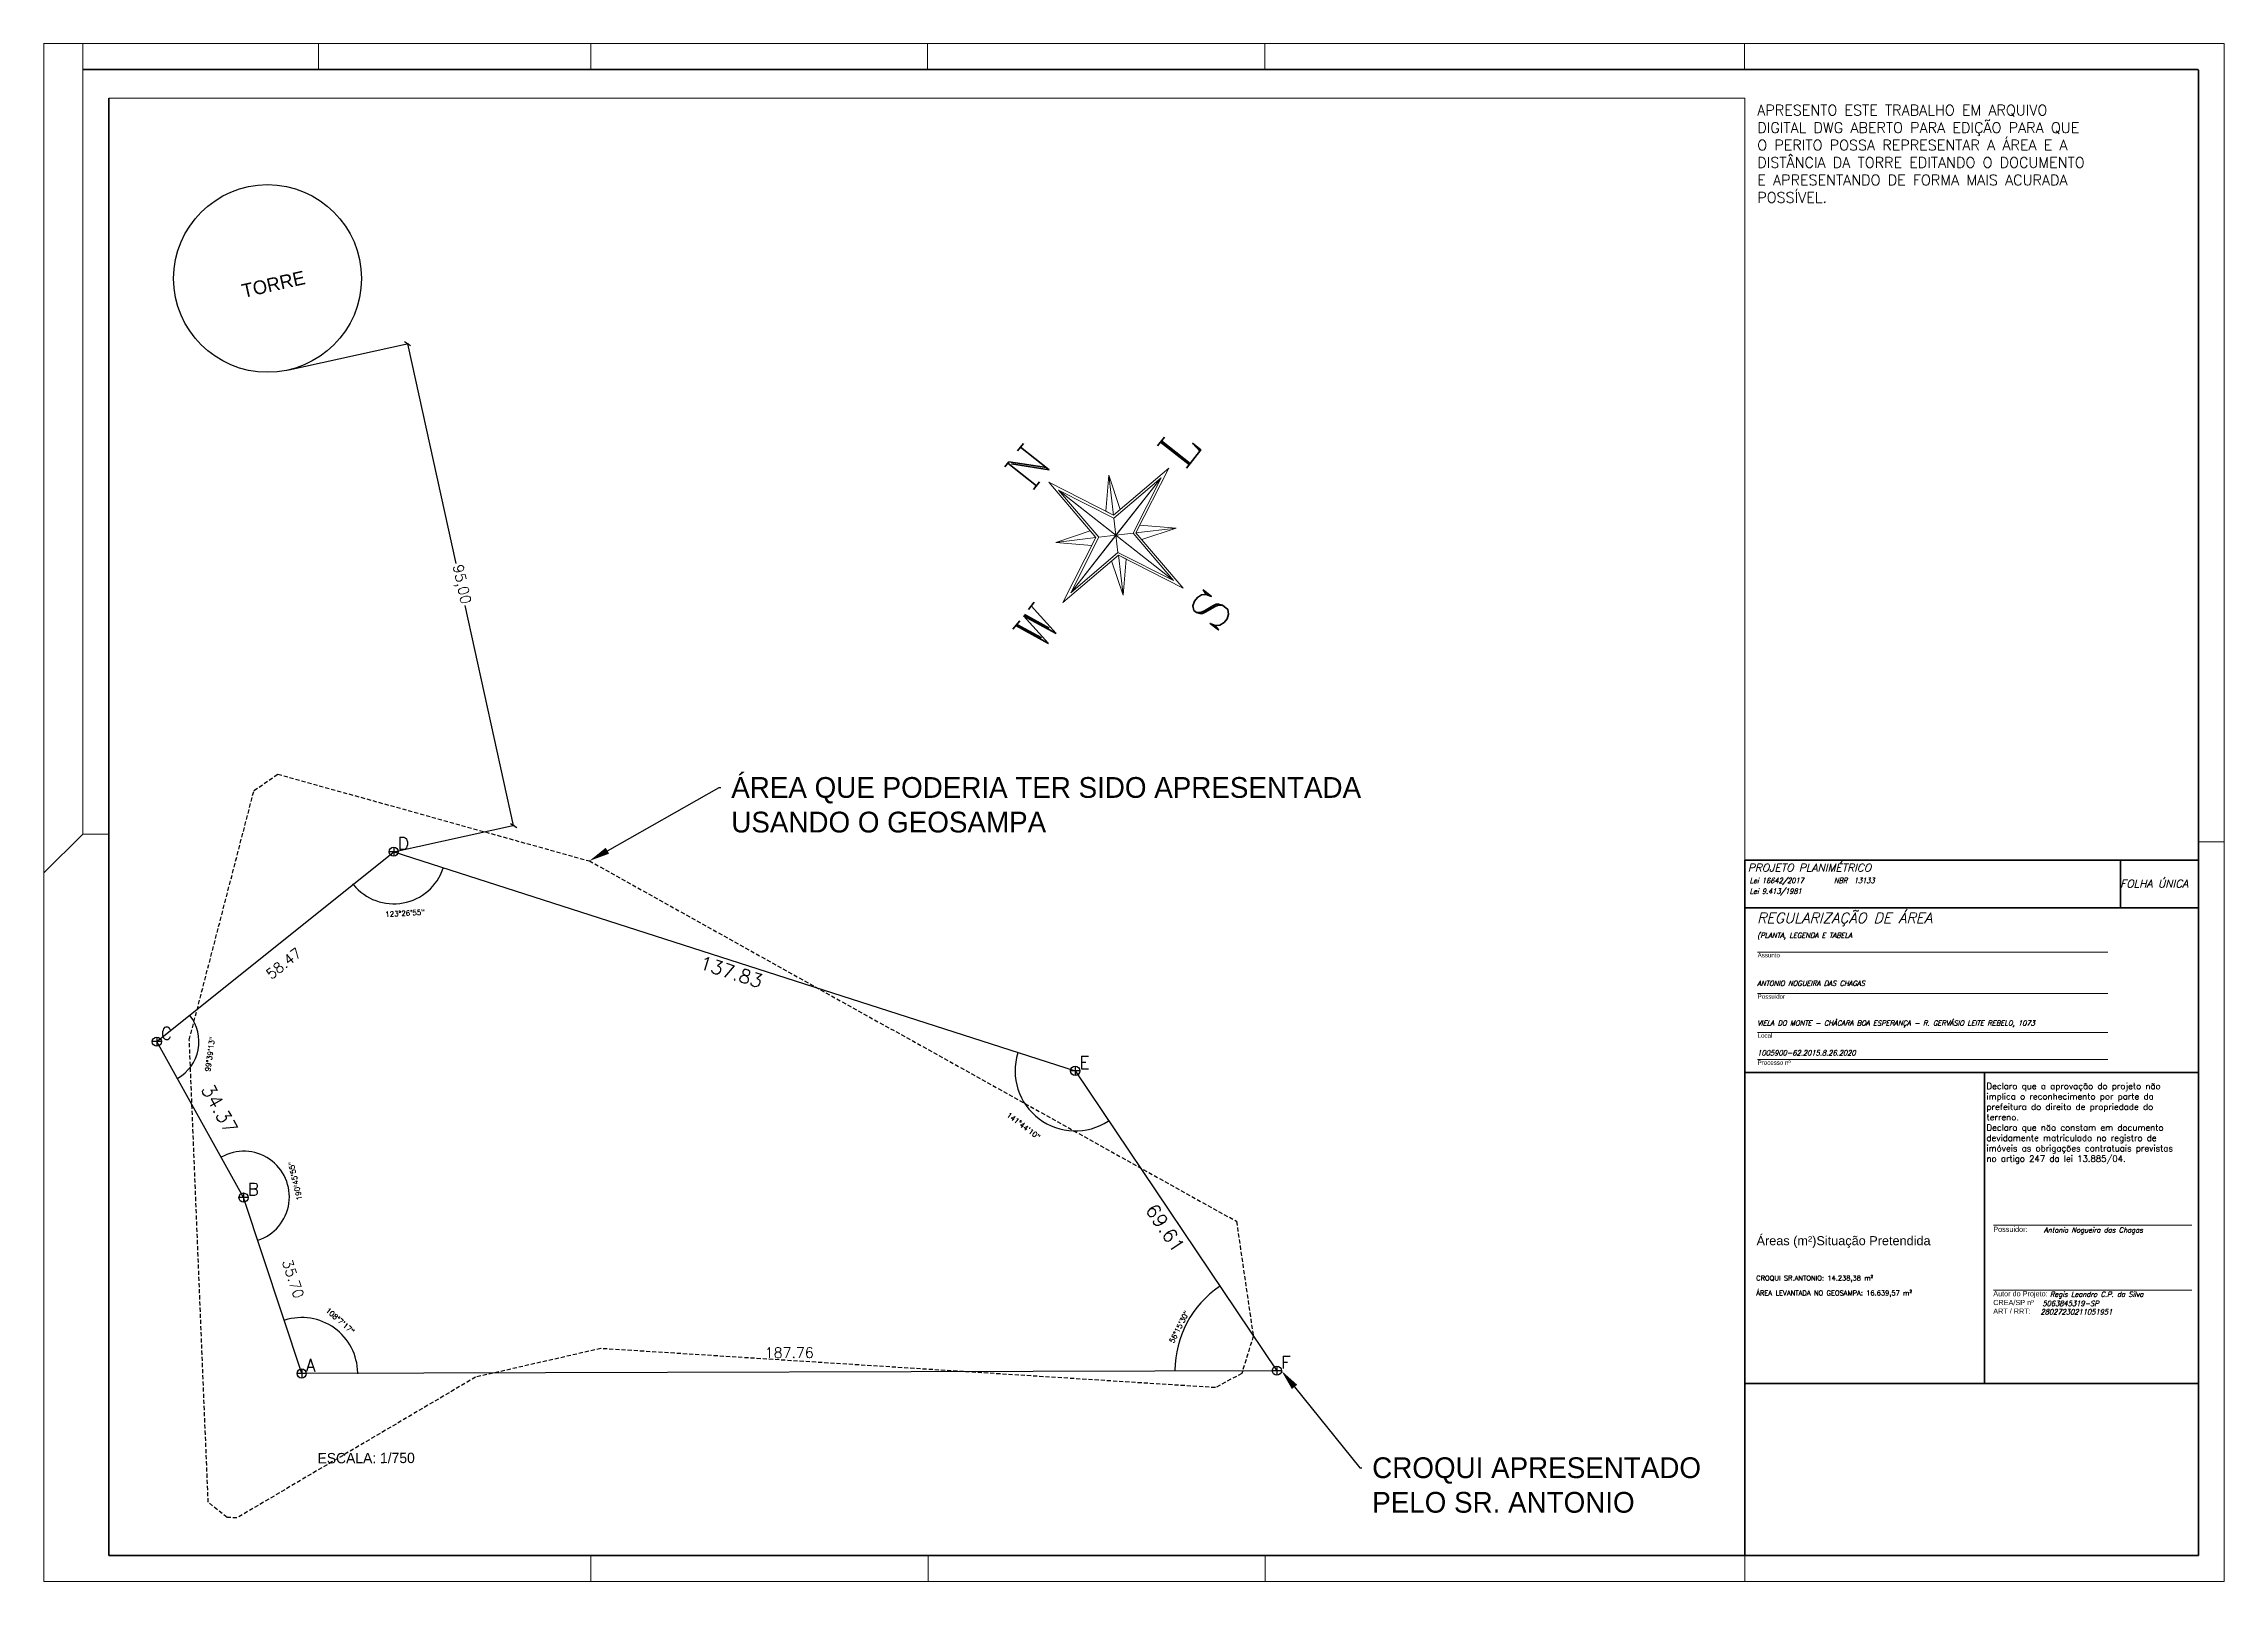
# Paper-space layout 'Layout1' of a CAD drawing. Header units: millimetres. Extents: x -17 to 1173, y -5 to 835.
# The model-space entities are those that its viewports show. They can reach past a viewport. Long polylines and large blocks are cut down to what shows.
import ezdxf
from ezdxf import colors
from ezdxf.entities.mleader import LeaderData, LeaderLine
from ezdxf.enums import TextEntityAlignment as Align
from ezdxf.math import Vec2, Vec3

# ---------------------------------------------------------------- set-up
doc = ezdxf.new("R2010")
doc.units = ezdxf.units.MM
doc.set_wipeout_variables(frame=1)
doc.linetypes.add('DASHED2', pattern=[9.525, 6.35, -3.175])
for name, color, linetype in [('AR-ALV', 4, 'Continuous'), ('AR-AUX', 1, 'Continuous'), ('AR-COB', 1, 'Continuous'), ('TOP-FOLHA', 7, 'Continuous')]:
    doc.layers.add(name, color=color, linetype=linetype)
for name, color, linetype, lineweight in [('AUX1', 1, 'Continuous', 15), ('AUX3', 251, 'Continuous', 100), ('QD. LEGENDA', 254, 'Continuous', 70), ('ROSA_DOS_VENTOS', 7, 'Continuous', 0), ('TXT1', 1, 'Continuous', 15), ('TXT2', 2, 'Continuous', 20), ('TXT3', 3, 'Continuous', 30), ('TXT4', 4, 'Continuous', 40)]:
    doc.layers.add(name, color=color, linetype=linetype, lineweight=lineweight)
doc.styles.add('Arial', font='arial.ttf')
doc.styles.add('Romans', font='romans.shx')
doc.styles.add('ROMANS 2', font='romans.shx', dxfattribs={"oblique": 15})
doc.styles.add('RS', font='romans.shx')
doc.styles.add('TEXTO_DO_NORTE', font='')
doc.styles.get('TEXTO_DO_NORTE').set_extended_font_data('Complex', bold=True)
doc.dimstyles.new('interno', dxfattribs={"dimtxt": 0.1, "dimasz": 0.08, "dimexe": 0.04, "dimexo": 0.1, "dimgap": 0, "dimtad": 1, "dimzin": 0, "dimdsep": 46, "dimtxsty": 'RS', "dimblk1": 'OBLIQUE', "dimblk2": 'OBLIQUE', "dimsah": 1, "dimcen": 0, "dimdle": 0.04, "dimse1": 1, "dimse2": 1, "dimsd1": 1, "dimsd2": 1, "dimaunit": 1, "dimadec": 3, "dimazin": 0, "dimtfac": 12.5, "dimtix": 1, "dimtmove": 2, "dimatfit": 3, "dimfxl": 1, "dimtolj": 1, "dimtzin": 0, "dimarcsym": 0})
doc.dimstyles.new('M-100', dxfattribs={"dimtxt": 2, "dimasz": 1, "dimexe": 0.15, "dimexo": 0.25, "dimgap": 0.16, "dimtad": 0, "dimzin": 1, "dimtxsty": 'Romans', "dimblk": 'OBLIQUE', "dimcen": 0.9, "dimclrd": 256, "dimclre": 256, "dimclrt": 256, "dimaunit": 1, "dimadec": 3, "dimazin": 0, "dimtfac": 1, "dimtmove": 0, "dimatfit": 3, "dimldrblk": 'OBLIQUE', "dimfxl": 1, "dimarcsym": 0})

# ---------------------------------------------------------------- blocks, each defined once
blk = doc.blocks.new('*D45')
at = {"layer": 'Defpoints', "color": 0, "transparency": 16777216}
for p in [(2745.11, -58.15), (2557.36, -61.42), (2745.12, -60.88)]:
    blk.add_point(p, dxfattribs=at)
at = {"layer": 'AR-AUX', "color": 0, "transparency": 16777216, "insert": (2651.23, -57.42), "char_height": 0.1, "attachment_point": 5, "rotation": 0.1648, "style": 'RS'}
blk.add_mtext('\\A1;{\\H20x;187.76}', dxfattribs=at)
blk = doc.blocks.new('_OBLIQUE')
at = {"color": 0, "linetype": 'ByBlock'}
blk.add_line((-0.5, -0.5), (0.5, 0.5), dxfattribs=at)
blk = doc.blocks.new('*D46')
at = {"layer": 'Defpoints', "color": 0, "transparency": 16777216}
for p in [(2546.16, -27.53), (2549.15, -26.54), (2557.36, -61.42)]:
    blk.add_point(p, dxfattribs=at)
at = {"layer": 'AR-AUX', "color": 0, "transparency": 16777216, "insert": (2555.7, -43.18), "char_height": 0.1, "attachment_point": 5, "rotation": 288.2862, "style": 'RS'}
blk.add_mtext('\\A1;{\\H20x;35.70}', dxfattribs=at)
blk = doc.blocks.new('*D47')
at = {"layer": 'Defpoints', "color": 0, "transparency": 16777216}
for p in [(2529.46, 2.51), (2532.02, 3.93), (2546.16, -27.53)]:
    blk.add_point(p, dxfattribs=at)
at = {"layer": 'AR-AUX', "color": 0, "transparency": 16777216, "insert": (2541.52, -10.44), "char_height": 0.1, "attachment_point": 5, "rotation": 299.0682, "style": 'RS'}
blk.add_mtext('\\A1;{\\H26.421x;34.37}', dxfattribs=at)
blk = doc.blocks.new('*D48')
at = {"layer": 'Defpoints', "color": 0, "transparency": 16777216}
for p in [(2575.08, 39.09), (2577.14, 36.52), (2529.46, 2.51)]:
    blk.add_point(p, dxfattribs=at)
at = {"layer": 'AR-AUX', "color": 0, "transparency": 16777216, "insert": (2553.9, 17.57), "char_height": 0.1, "attachment_point": 5, "rotation": 38.7219, "style": 'RS'}
blk.add_mtext('\\A1;{\\H20x;58.47}', dxfattribs=at)
blk = doc.blocks.new('*D49')
at = {"layer": 'Defpoints', "color": 0, "transparency": 16777216}
for p in [(2575.08, 39.09), (2706.29, -3.11), (2705.23, -6.42)]:
    blk.add_point(p, dxfattribs=at)
at = {"layer": 'AR-AUX', "color": 0, "transparency": 16777216, "insert": (2640.03, 15.94), "char_height": 0.1, "attachment_point": 5, "rotation": 342.1704, "style": 'RS'}
blk.add_mtext('\\A1;{\\H26.421x;137.83}', dxfattribs=at)
blk = doc.blocks.new('*D50')
at = {"layer": 'Defpoints', "color": 0, "transparency": 16777216}
for p in [(2706.29, -3.11), (2745.12, -60.88), (2741.94, -63.02)]:
    blk.add_point(p, dxfattribs=at)
at = {"layer": 'AR-AUX', "color": 0, "transparency": 16777216, "insert": (2723.62, -33.4), "char_height": 0.1, "attachment_point": 5, "rotation": 303.9064, "style": 'RS'}
blk.add_mtext('\\A1;{\\H26.421x;69.61}', dxfattribs=at)
blk = doc.blocks.new('_Dot')
at = {"layer": 'AR-COB', "color": 0, "lineweight": -2}
blk.add_line((-0.5, 0), (-1, 0), dxfattribs=at)
at = {"layer": 'AR-COB', "color": 0, "const_width": 0.5}
blk.add_lwpolyline([(-0.25, 0, 1), (0.25, 0, 1)], format="xyb", close=True, dxfattribs=at)
blk = doc.blocks.new('*D61')
at = {"layer": 'AR-AUX', "lineweight": -2, "transparency": 16777216}
for p, q in [((2554.91, 131.92), (2577.89, 136.98)), ((2577.74, 136.95), (2587.06, 94.62)), ((2598.16, 44.17), (2588.85, 86.5)), ((2575.33, 39.14), (2598.31, 44.2))]:
    blk.add_line(p, q, dxfattribs=at)
at = {"layer": 'Defpoints', "color": 0, "transparency": 16777216}
for p in [(2554.66, 131.87), (2598.16, 44.17), (2575.08, 39.09)]:
    blk.add_point(p, dxfattribs=at)
at = {"layer": 'AR-AUX', "lineweight": -2, "transparency": 16777216}
for p, rotation in [((2577.74, 136.95), 102.4114295437728), ((2598.16, 44.17), 282.4114295437728)]:
    blk.add_blockref('_OBLIQUE', p, dxfattribs=dict(at, rotation=rotation))
at = {"layer": 'AR-AUX', "transparency": 16777216, "insert": (2587.95, 90.56), "char_height": 2, "attachment_point": 5, "rotation": 282.4114, "style": 'Romans'}
blk.add_mtext('95,00', dxfattribs=at)

msp = doc.modelspace()

# ---------------------------------------------------------------- linework, layer by layer
for p, q in [((2575.962, 39.089), (2574.201, 39.089)), ((2575.081, 39.969), (2575.081, 38.209)), ((2530.344, 2.513), (2528.583, 2.513)), ((2529.463, 3.394), (2529.463, 1.633)), ((2707.17, -3.112), (2705.409, -3.112)), ((2706.29, -2.232), (2706.29, -3.993)), ((2547.042, -27.527), (2545.281, -27.527)), ((2546.162, -26.647), (2546.162, -28.408)), ((2558.244, -61.425), (2556.483, -61.425)), ((2557.363, -60.544), (2557.363, -62.305)), ((2746.001, -60.885), (2744.24, -60.885)), ((2745.121, -60.004), (2745.121, -61.765))]:
    msp.add_line(p, q)
for centre in [(2575.081, 39.089), (2575.081, 39.089), (2529.463, 2.513), (2529.463, 2.513), (2706.29, -3.112), (2706.29, -3.112), (2546.162, -27.527), (2546.162, -27.527), (2557.363, -61.425), (2557.363, -61.425), (2745.121, -60.885), (2745.121, -60.885)]:
    msp.add_circle(centre, 0.88)
at = {"layer": 'AR-AUX', "linetype": 'DASHED2'}
msp.add_lwpolyline([(2548.171, 50.886), (2552.758, 54.035), (2612.741, 37.313), (2737.338, -32.098), (2740.574, -54.218), (2738.359, -61.408), (2733.286, -64.138), (2614.972, -56.614), (2590.832, -62.123), (2544.881, -89.243), (2542.98, -89.149), (2539.352, -86.23), (2535.714, 2.862), (2548.171, 50.886)], dxfattribs=at)
at = {"layer": 'AR-AUX'}
msp.add_lwpolyline([(2529.463, 2.513), (2575.081, 39.089), (2706.29, -3.112), (2745.121, -60.885), (2557.363, -61.425), (2546.162, -27.527), (2529.463, 2.513)], dxfattribs=at)
msp.add_circle((2550.778, 149.521), 18.075, dxfattribs=at)
for centre, radius, start, end in [((2575.081, 39.089), 10.033, 219.35004, 341.54226), ((2575.081, 39.089), 10.033, 218.0937, 218.72187), ((2529.463, 2.513), 8.118, 299.84459, 37.94552), ((2706.29, -3.112), 11.575, 162.71495, 303.36189), ((2529.463, 2.513), 8.118, 298.29188, 299.06823), ((2546.199, -27.394), 8.79, 287.7811, 119.70425), ((2745.121, -60.885), 19.627, 124.22752, 179.8437), ((2745.121, -60.885), 19.627, 123.5853, 123.90641), ((2557.363, -61.425), 10.777, 0.74964, 107.70133), ((2557.363, -61.425), 10.777, 359.57997, 0.16481)]:
    msp.add_arc(centre, radius, start, end, dxfattribs=at)
at = {"layer": 'ROSA_DOS_VENTOS'}
for p, q in [((2710.28, 99.599), (2701.194, 110.255)), ((2701.194, 110.255), (2713.68, 103.913)), ((2705.42, 88.993), (2722.855, 111.12)), ((2712.171, 104.68), (2712.765, 111.628)), ((2712.765, 111.628), (2713.68, 103.913)), ((2712.765, 111.628), (2714.968, 105.012)), ((2713.68, 103.913), (2724.336, 113)), ((2713.746, 103.353), (2722.855, 111.12)), ((2713.746, 103.353), (2722.855, 111.12)), ((2722.855, 111.12), (2714.137, 100.056)), ((2722.855, 111.12), (2717.434, 100.447)), ((2724.336, 113), (2717.994, 100.514)), ((2703.074, 108.774), (2725.2, 91.339)), ((2710.841, 99.665), (2703.074, 108.774)), ((2703.074, 108.774), (2713.746, 103.353)), ((2710.841, 99.665), (2703.074, 108.774)), ((2703.074, 108.774), (2714.137, 100.056)), ((2702.566, 98.684), (2709.182, 100.887)), ((2713.68, 103.913), (2712.171, 104.68)), ((2714.137, 100.056), (2713.746, 103.353)), ((2717.994, 100.514), (2718.761, 102.023)), ((2725.708, 101.429), (2717.994, 100.514)), ((2718.761, 102.023), (2725.708, 101.429)), ((2725.708, 101.429), (2719.093, 99.226)), ((2702.566, 98.684), (2710.28, 99.599)), ((2709.514, 98.09), (2702.566, 98.684)), ((2703.938, 87.113), (2710.28, 99.599)), ((2705.42, 88.993), (2714.137, 100.056)), ((2705.42, 88.993), (2710.841, 99.665)), ((2714.528, 96.76), (2705.42, 88.993)), ((2714.528, 96.76), (2705.42, 88.993)), ((2710.28, 99.599), (2709.514, 98.09)), ((2714.137, 100.056), (2710.841, 99.665)), ((2714.137, 100.056), (2717.434, 100.447)), ((2725.2, 91.339), (2714.137, 100.056)), ((2714.137, 100.056), (2714.528, 96.76)), ((2725.2, 91.339), (2714.528, 96.76)), ((2717.434, 100.447), (2725.2, 91.339)), ((2717.434, 100.447), (2725.2, 91.339)), ((2717.994, 100.514), (2727.081, 89.857)), ((2714.595, 96.199), (2703.938, 87.113)), ((2715.51, 88.485), (2713.307, 95.101)), ((2727.081, 89.857), (2714.595, 96.199)), ((2715.51, 88.485), (2714.595, 96.199)), ((2714.595, 96.199), (2716.104, 95.433)), ((2716.104, 95.433), (2715.51, 88.485))]:
    msp.add_line(p, q, dxfattribs=at)

# ---------------------------------------------------------------- block references
at = {"layer": 'AR-AUX'}
for p, xscale, yscale, zscale, rotation in [((2584.633, 36.017), 0.1100000000000001, 0.1100000000000001, 0.1100000000000001, 71.85634832480365), ((2567.254, 32.813), 0.11, 0.11, 0.11, 129.0359572804586), ((2535.797, 7.591), 0.1100000000000001, 0.1100000000000001, 0.1100000000000001, 128.3336936749367), ((2695.271, 0.432), 0.1100000000000001, 0.1100000000000001, 0.1100000000000001, 72.44269360541918), ((2533.407, -4.582), 0.11, 0.11, 0.11, 209.4564116914195), ((2712.746, -12.718), 0.1100000000000001, 0.1100000000000001, 0.1100000000000001, 33.63415033384133), ((2541.844, -19.759), 0.11, 0.11, 0.11, 209.0719627808283), ((2548.884, -35.764), 0.1100000000000001, 0.1100000000000001, 0.1100000000000001, 197.8642142617767), ((2734.172, -44.595), 0.1100000000000001, 0.1100000000000001, 0.1100000000000001, 34.06696527673762), ((2553.982, -51.192), 0.11, 0.11, 0.11, 197.9937501103554), ((2568.14, -61.394), 0.11, 0.11, 0.11, 270.4572207714766), ((2725.493, -60.941), 0.1100000000000001, 0.1100000000000001, 0.1100000000000001, 270.0042505941647)]:
    msp.add_blockref('_Dot', p, dxfattribs=dict(at, xscale=xscale, yscale=yscale, zscale=zscale, rotation=rotation))

# ---------------------------------------------------------------- texts
at = {"attachment_point": 5}
for s, width, gutter_width, insert, char_height, rotation in [('TORRE', 150.36339, 0.661, (2551.91, 148.398), 2.6421, 12.68525), ('ESCALA: 1/750', 26.3308, 1, (2569.769, -77.719), 2, 0.21765)]:
    msp.add_mtext_dynamic_manual_height_columns(s, width=width, gutter_width=gutter_width, heights=[0], dxfattribs=dict(at, insert=insert, char_height=char_height, rotation=rotation))
at = {"char_height": 2.392, "attachment_point": 1, "style": 'Romans'}
for s, insert in [('D', (2575.873, 41.891)), ('C', (2530.255, 5.316)), ('E', (2707.081, -0.31)), ('B', (2546.953, -24.725)), ('A', (2558.155, -58.622)), ('F', (2745.912, -58.082))]:
    msp.add_mtext_dynamic_manual_height_columns(s, width=5.82259, gutter_width=3.588, heights=[0], dxfattribs=dict(at, insert=insert))
at = {"layer": 'AR-AUX', "attachment_point": 5, "style": 'Romans'}
for s, insert, char_height, rotation in [('123°26\'55"', (2577.256, 27.251), 1, 3.36563), ('99°39\'13"', (2539.712, 0.116), 1, 82.06035), ('{\\H6.66667x;141°44\'10"}', (2696.344, -13.73), 0.15, 323.03842), ('{\\H6.66667x;190º45\'55\\H1x;"}', (2556.107, -24.305), 0.15, 103.24493), ('108°7\'17"', (2564.76, -51.279), 1, 318.89629), ('56°15\'30"', (2726.324, -52.419), 1, 63.29993)]:
    msp.add_mtext(s, dxfattribs=dict(at, insert=insert, char_height=char_height, rotation=rotation))
at = {"layer": 'ROSA_DOS_VENTOS', "style": 'TEXTO_DO_NORTE'}
msp.add_text('N', height=7.042, rotation=51.76352, dxfattribs=at).set_placement((2701.723, 109.838), align=Align.BOTTOM_CENTER)
msp.add_text('L', height=7.042, rotation=51.76352, dxfattribs=at).set_placement((2727.323, 112.477))
msp.add_text('S', height=7.042, rotation=51.76352, dxfattribs=at).set_placement((2729.625, 87.853), align=Align.TOP_CENTER)
msp.add_text('W', height=7.042, rotation=51.76352, dxfattribs=at).set_placement((2704.12, 83.029), align=Align.RIGHT)

# ---------------------------------------------------------------- dimensions: what is measured, and where the dimension line sits
at = {"layer": 'AR-AUX'}
dim = msp.add_linear_dim(base=(2598.161, 44.168), p1=(2554.663, 131.869), p2=(2575.081, 39.089), angle=102.41143, dimstyle='M-100', dxfattribs=at)
dim.commit()
dim.dimension.update_dxf_attribs({"geometry": '*D61', "text_midpoint": (2587.952, 90.558)})
dim = msp.add_linear_dim(base=(2577.138, 36.523), p1=(2529.463, 2.513), p2=(2575.081, 39.089), angle=38.72187, text='{\\H20x;<>}', dimstyle='interno', dxfattribs=at)
dim.commit()
dim.dimension.update_dxf_attribs({"geometry": '*D48', "text_midpoint": (2553.898, 17.575), "dimtype": 161})
for p1, p2, distance, text, picture, middle in [((2575.081, 39.089), (2706.29, -3.112), -3.475, '{\\H26.421x;<>}', '*D49', (2640.026, 15.938)), ((2546.162, -27.527), (2529.463, 2.513), -2.926, '{\\H26.421x;<>}', '*D47', (2541.525, -10.444)), ((2706.29, -3.112), (2745.121, -60.885), -3.83, '{\\H26.421x;<>}', '*D50', (2723.623, -33.398)), ((2557.363, -61.425), (2546.162, -27.527), -3.143, '{\\H20x;<>}', '*D46', (2555.696, -43.176)), ((2557.363, -61.425), (2745.121, -60.885), 2.74, '{\\H20x;<>}', '*D45', (2651.231, -57.415))]:
    dim = msp.add_aligned_dim(p1=p1, p2=p2, distance=distance, text=text, dimstyle='interno', dxfattribs=at)
    dim.commit()
    dim.dimension.update_dxf_attribs({"geometry": picture, "text_midpoint": middle})

# ---------------------------------------------------------------- leaders
ml = msp.add_multileader_mtext('Standard', dxfattribs=at)
ml.set_content('ÁREA QUE PODERIA TER SIDO APRESENTADA \\PUSANDO O GEOSAMPA', color=256)
ml.set_leader_properties()
ml.build(insert=Vec2(0, 0))
ml.multileader.update_dxf_attribs({"text_right_attachment_type": 6, "dogleg_length": 0.36})
ctx = ml.context
ctx.base_point, ctx.plane_origin = Vec3(2638.068, 51.473), Vec3(2612.741, 37.313)
ctx.right_attachment = 6
notes = []
notes.append((ctx, [(0, (1, 1, 0), (2637.708, 51.473), (1, 0), 0.36, [(0, [(2612.741, 37.313)], 0, [])])]))
ctx.mtext.insert, ctx.mtext.flow_direction = Vec3(2640.068, 53.473), 5
ml = msp.add_multileader_mtext('Standard', dxfattribs=at)
ml.set_content('CROQUI APRESENTADO \\PPELO SR. ANTONIO', color=256)
ml.set_leader_properties()
ml.build(insert=Vec2(0, 0))
ml.multileader.update_dxf_attribs({"text_right_attachment_type": 6, "dogleg_length": 0.36})
ctx = ml.context
ctx.base_point, ctx.plane_origin = Vec3(2761.477, -79.568), Vec3(2746.001, -60.885)
ctx.right_attachment = 6
notes.append((ctx, [(0, (1, 1, 0), (2761.117, -79.568), (1, 0), 0.36, [(0, [(2746.001, -60.885)], 0, [])])]))
ctx.mtext.insert, ctx.mtext.flow_direction = Vec3(2763.477, -77.568), 5
for ctx, leaders in notes:
    for number, flags, end, landing, length, lines in leaders:
        leader = LeaderData()
        leader.index, (leader.has_last_leader_line, leader.has_dogleg_vector, leader.attachment_direction) = number, flags
        leader.last_leader_point, leader.dogleg_vector, leader.dogleg_length = Vec3(end), Vec3(landing), length
        for number, points, colour, breaks in lines:
            line = LeaderLine()
            line.index, line.vertices, line.color, line.breaks = number, Vec3.list(points), colors.encode_raw_color(colour), breaks
            leader.lines.append(line)
        ctx.leaders.append(leader)

psp = doc.layouts.get("Layout1")

# ---------------------------------------------------------------- linework, layer by layer
at = {"layer": 'AUX1'}
for p, q in [((-17.1, 834.8), (1173, 834.8)), ((-17, -5), (-17, 834.8)), ((4.3, 403.1), (4.3, 834.8)), ((132.9, 820.6), (132.9, 834.8)), ((281.5, 820.6), (281.5, 834.8)), ((465.4, 820.6), (465.4, 834.8)), ((649.4, 820.6), (649.4, 834.8)), ((911.2, 820.6), (911.2, 834.8)), ((1173.1, -5), (1173.1, 834.8)), ((4.3, 403.1), (-17, 381.9)), ((4.3, 403.1), (18.4, 403.1)), ((1159, 398.9), (1173.1, 398.9)), ((281.6, -5), (281.6, 9.2)), ((465.6, -5), (465.6, 9.2)), ((649.6, -5), (649.6, 9.2)), ((-17, -5), (1173.1, -5))]:
    psp.add_line(p, q, dxfattribs=at)
at = {"layer": 'AUX3'}
for p, q in [((4.3, 820.6), (1158.7, 820.6)), ((18.4, 805), (18.4, 9.2))]:
    psp.add_line(p, q, dxfattribs=at)
psp.add_arc((1158.7, 820.3), 0.3, 0, 90, dxfattribs=at)

# ---------------------------------------------------------------- texts
at = {"insert": (918.2, 801.3), "char_height": 5.7269, "attachment_point": 1, "style": 'Romans'}
psp.add_mtext_dynamic_manual_height_columns('{\\C1;APRESENTO ESTE TRABALHO EM ARQUIVO DIGITAL DWG ABERTO PARA EDIÇÃO PARA QUE O PERITO POSSA REPRESENTAR A ÁREA E A DISTÂNCIA DA TORRE EDITANDO O DOCUMENTO E APRESENTANDO DE FORMA MAIS ACURADA POSSÍVEL.}', width=194.723, gutter_width=151.9, heights=[116.4], dxfattribs=at)

# ---------------------------------------------------------------- wipeouts: each hides what was drawn before it
psp.add_wipeout([(911.4, 388.9), (1159, 388.9), (1159, 9.2), (911.4, 9.2)])

# ---------------------------------------------------------------- next in the draw order: linework, layer by layer
at = {"layer": 'AUX1'}
for p, q in [((918.4, 338.7), (1109.5, 338.7)), ((918.4, 316.1), (1109.5, 316.1)), ((918.4, 294.8), (1109.5, 294.8)), ((918.4, 280), (1109.5, 280)), ((1047.1, 189.5), (1155.3, 189.5)), ((1047.1, 154.1), (1155.3, 154.1)), ((911.4, -5), (911.4, 9.2))]:
    psp.add_line(p, q, dxfattribs=at)
at = {"layer": 'AUX3'}
for p, q in [((1159, 9.2), (1159, 820.3)), ((18.4, 9.2), (1159, 9.2))]:
    psp.add_line(p, q, dxfattribs=at)
at = {"layer": 'QD. LEGENDA'}
for p, q in [((911.4, 9.2), (911.4, 388.9)), ((911.4, 388.9), (1159, 388.9)), ((1116.5, 362.8), (1116.5, 388.9)), ((911.4, 362.8), (1159, 362.8)), ((911.4, 272.9), (1159, 272.9)), ((1042.2, 103.1), (1042.2, 272.9)), ((911.4, 103.1), (1159, 103.1))]:
    psp.add_line(p, q, dxfattribs=at)

# ---------------------------------------------------------------- next in the draw order: texts
at = {"insert": (1043.3, 267.2), "char_height": 3.3962, "attachment_point": 1, "style": 'Romans'}
psp.add_mtext_dynamic_manual_height_columns('{\\C1;Declaro que a aprovação do projeto não implica o reconhecimento por parte da prefeitura do direito de propriedade do terreno.\\PDeclaro que não constam em documento devidamente matriculado no registro de imóveis as obrigações contratuais previstas no artigo 247 da lei 13.885/04.}', width=115.476, gutter_width=90.1, heights=[69], dxfattribs=at)
at = {"layer": 'TOP-FOLHA', "lineweight": 18, "style": 'Romans'}
for s, p in [('CROQUI SR.ANTONIO: 14.238,38 m²', (917.6, 159.3)), ('ÁREA LEVANTADA NO GEOSAMPA: 16.639,57 m²', (917.6, 151.2))]:
    psp.add_text(s, height=2.674, rotation=0, dxfattribs=at).set_placement(p)
at = {"layer": 'TXT1', "style": 'Arial'}
for s, height, p in [('Assunto', 2.41, (918.4, 335.8)), ('Possuidor', 2.41, (918.4, 313.2)), ('Local', 2.41, (918.4, 291.9)), ('Processo nº', 2.406, (918.4, 277.1)), ('Possuidor:', 2.83, (1047, 185.9)), ('Autor do Projeto:', 2.83, (1047, 150.7)), ('ART / RRT:', 2.83, (1047, 141.2)), ('CREA/SP nº', 2.83, (1047, 145.9))]:
    psp.add_text(s, height=height, dxfattribs=at).set_placement(p)
at = {"layer": 'TXT2', "style": 'ROMANS 2', "oblique": 15}
for s, width, p in [('Lei 16642/2017', 0.93, (914.1, 376.3)), ('Lei 9.413/1981', 0.93, (914.1, 370.5)), ('NBR  13133', 0.93, (960.1, 376.3)), ('(PLANTA, LEGENDA E TABELA ', 0.95, (918.2, 346.4)), ('ANTONIO NOGUEIRA DAS CHAGAS', 0.95, (918.2, 320.2)), ('VIELA DO MONTE - CHÁCARA BOA ESPERANÇA - R. GERVÁSIO LEITE REBELO, 1073', 0.95, (918.2, 298.5)), ('1005900-62.2015.8.26.2020', 0.95, (918.2, 282.2)), ('Antonio Nogueira das Chagas', 0.95, (1074.7, 185.5)), ('28027230211051951', 0.95, (1072.8, 140.8)), ('5063845319-SP', 0.95, (1073.8, 145.4)), ('Regis Leandro C.P. da Silva', 0.95, (1078, 150.4))]:
    psp.add_text(s, height=2.83, dxfattribs=dict(at, width=width)).set_placement(p)
at = {"layer": 'TXT3', "style": 'ROMANS 2', "oblique": 15}
for s, p in [('PROJETO PLANIMÉTRICO', (913, 382.6)), ('FOLHA ÚNICA', (1116.3, 373.9))]:
    psp.add_text(s, height=4.245, dxfattribs=at).set_placement(p)
at = {"layer": 'TXT3', "style": 'Arial'}
psp.add_text('Áreas (m²)Situação Pretendida', height=4.953, dxfattribs=at).set_placement((917.8, 178.6))
at = {"layer": 'TXT4', "style": 'ROMANS 2', "oblique": 15}
psp.add_text('REGULARIZAÇÃO DE ÁREA', height=5.66, dxfattribs=at).set_placement((918.1, 354.5))

# ---------------------------------------------------------------- next in the draw order: viewports
at = {"layer": 'AR-ALV'}
psp.add_viewport(center=(464.9, 407.1), size=(892.9, 795.813), view_center_point=(2677.706, 43.901), view_height=280.74127, dxfattribs=at)

doc.saveas('drawing.dxf')
